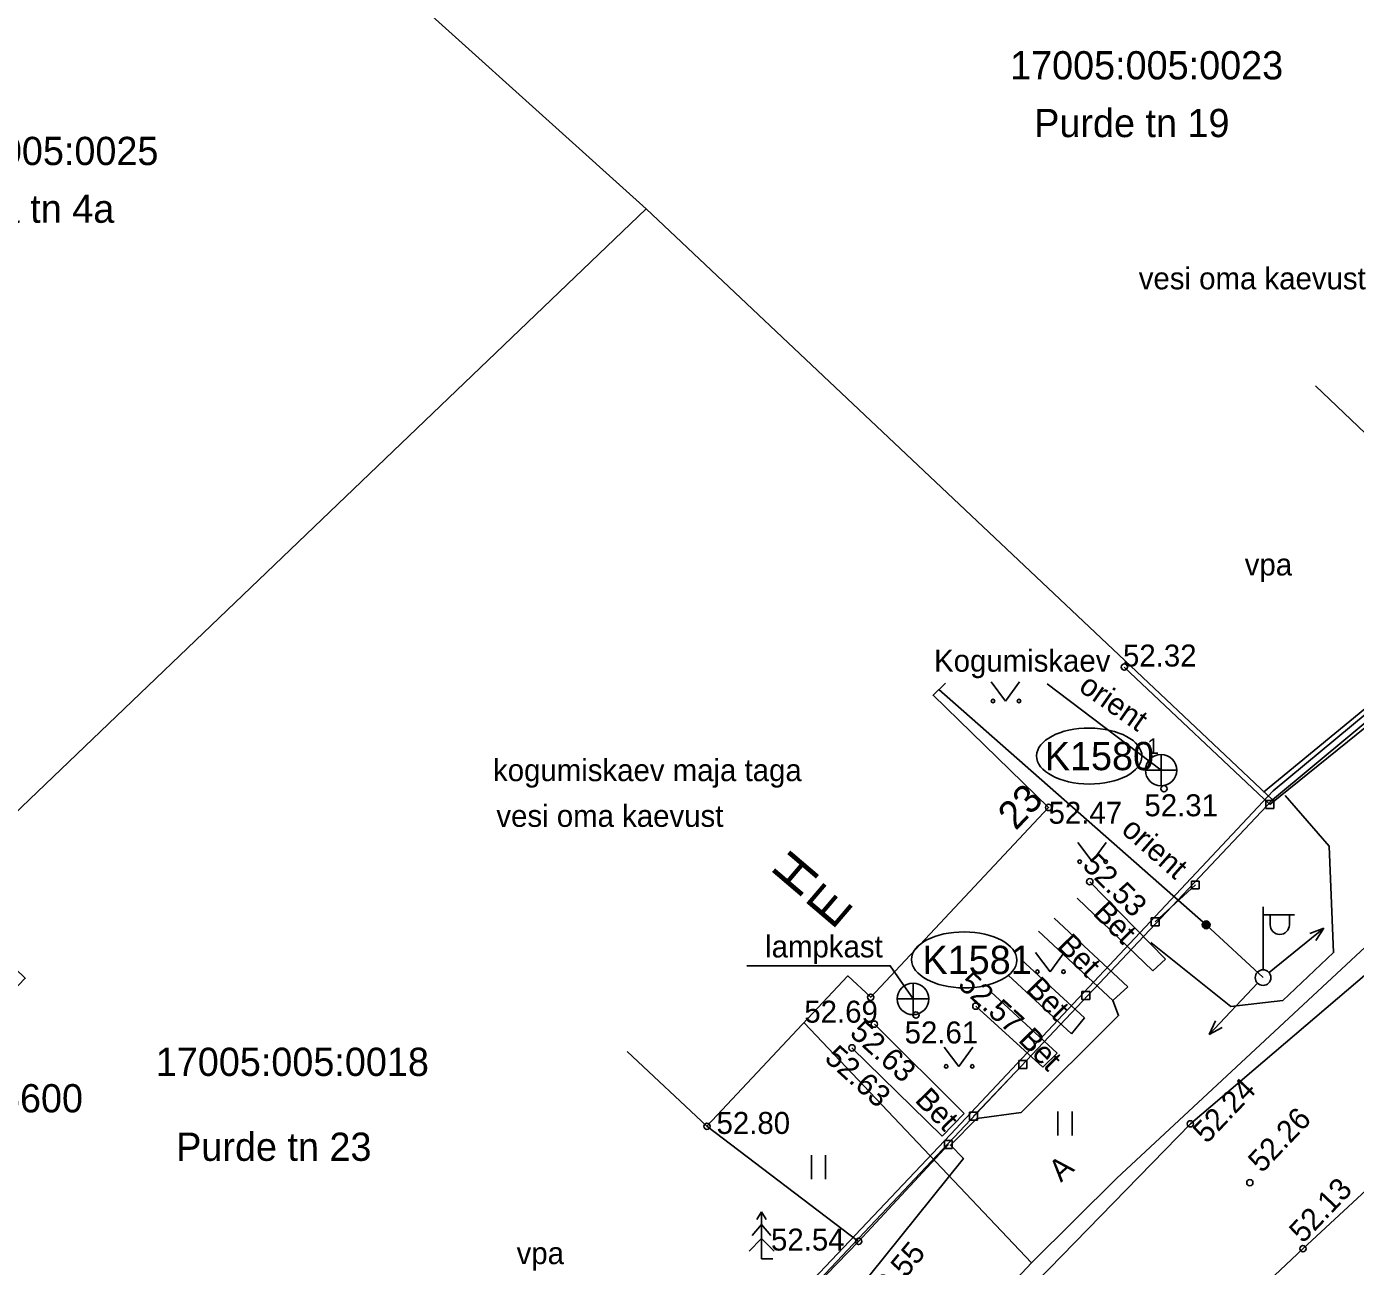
# Model space of a CAD drawing. Extents: x 640535 to 641271, y 6455287 to 6455891.
# Drawn here: x 640806.93 to 640849.26, y 6455594.61 to 6455634.11 of the extents above; entities that cross this region are included whole.
import ezdxf

# ---------------------------------------------------------------- set-up
doc = ezdxf.new("R2010")
doc.units = 0
for name, color, linetype in [('ABIJOONIS', 7, 'Continuous'), ('AED', 7, 'Continuous'), ('HALJASTUS', 7, 'Continuous'), ('HOONE', 7, 'Continuous'), ('KAEVU_NR', 7, 'Continuous'), ('KKAEV', 7, 'Continuous'), ('KORGUS', 7, 'Continuous'), ('KTRASS', 7, 'Continuous'), ('MOOTPIIR', 7, 'Continuous'), ('MPKAABEL', 7, 'Continuous'), ('MPOHULIIN', 7, 'Continuous'), ('PIIR', 7, 'Continuous'), ('POST', 7, 'Continuous'), ('PUU', 7, 'Continuous'), ('RAJATIS', 7, 'Continuous'), ('SITRASS', 7, 'Continuous'), ('TEE', 7, 'Continuous'), ('TORU_NR', 7, 'Continuous'), ('VKAEV', 7, 'Continuous'), ('VORK', 7, 'Continuous')]:
    doc.layers.add(name, color=color, linetype=linetype)

msp = doc.modelspace()

# ---------------------------------------------------------------- linework, layer by layer
at = {"layer": 'ABIJOONIS'}
msp.add_lwpolyline([(640829.873, 6455604.185), (640834.447, 6455604.185), (640835.17, 6455603.128)], dxfattribs=at)
at = {"layer": 'AED'}
for p, q in [((640841.901, 6455613.701), (640846.537, 6455609.323)), ((640846.537, 6455609.323), (640850.317, 6455612.38)), ((640846.412, 6455609.448), (640846.662, 6455609.448)), ((640846.412, 6455609.198), (640846.412, 6455609.448)), ((640846.662, 6455609.198), (640846.662, 6455609.448)), ((640846.412, 6455609.198), (640846.662, 6455609.198)), ((640842.882, 6455605.585), (640844.165, 6455606.759)), ((640844.04, 6455606.884), (640844.29, 6455606.884)), ((640844.04, 6455606.634), (640844.04, 6455606.884)), ((640844.29, 6455606.634), (640844.29, 6455606.884)), ((640844.04, 6455606.634), (640844.29, 6455606.634)), ((640842.757, 6455605.71), (640843.007, 6455605.71)), ((640842.757, 6455605.46), (640842.757, 6455605.71)), ((640842.757, 6455605.46), (640843.007, 6455605.46)), ((640843.007, 6455605.46), (640843.007, 6455605.71)), ((640840.55, 6455603.363), (640840.55, 6455603.113)), ((640840.55, 6455603.363), (640840.8, 6455603.363)), ((640840.8, 6455603.363), (640840.8, 6455603.113)), ((640840.55, 6455603.113), (640840.8, 6455603.113)), ((640837.096, 6455599.393), (640838.671, 6455601.041)), ((640838.546, 6455601.166), (640838.796, 6455601.166)), ((640838.546, 6455600.916), (640838.546, 6455601.166)), ((640838.546, 6455600.916), (640838.796, 6455600.916)), ((640838.796, 6455600.916), (640838.796, 6455601.166)), ((640836.971, 6455599.518), (640837.221, 6455599.518)), ((640836.971, 6455599.268), (640836.971, 6455599.518)), ((640836.971, 6455599.268), (640837.221, 6455599.268)), ((640837.221, 6455599.268), (640837.221, 6455599.518)), ((640833.436, 6455595.404), (640836.298, 6455598.494)), ((640836.173, 6455598.619), (640836.423, 6455598.619)), ((640836.173, 6455598.369), (640836.173, 6455598.619)), ((640836.173, 6455598.369), (640836.423, 6455598.369)), ((640836.423, 6455598.369), (640836.423, 6455598.619)), ((640829.401, 6455591.259), (640833.436, 6455595.404))]:
    msp.add_line(p, q, dxfattribs=at)
at = {"layer": 'HALJASTUS'}
for p, q in [((640853.358, 6455615.49), (640846.334, 6455609.717)), ((640837.655, 6455613.227), (640838.118, 6455612.62)), ((640838.118, 6455612.62), (640838.564, 6455613.227)), ((640840.418, 6455608.109), (640840.882, 6455607.503)), ((640840.882, 6455607.503), (640841.327, 6455608.109)), ((640839.072, 6455604.603), (640839.535, 6455603.996)), ((640839.535, 6455603.996), (640839.981, 6455604.603)), ((640836.166, 6455601.588), (640836.629, 6455600.981)), ((640836.629, 6455600.981), (640837.075, 6455601.588)), ((640839.789, 6455599.54), (640839.789, 6455598.779)), ((640840.244, 6455599.54), (640840.244, 6455598.779)), ((640828.606, 6455599.07), (640833.436, 6455595.404)), ((640831.932, 6455598.15), (640831.932, 6455597.388)), ((640832.387, 6455598.15), (640832.387, 6455597.388))]:
    msp.add_line(p, q, dxfattribs=at)
for centre in [(640837.717, 6455612.62), (640838.546, 6455612.62), (640840.481, 6455607.503), (640841.309, 6455607.503), (640839.134, 6455603.996), (640839.963, 6455603.996), (640836.228, 6455600.981), (640837.057, 6455600.981)]:
    msp.add_circle(centre, 0.055, dxfattribs=at)
at = {"layer": 'HOONE'}
for points in [[(640847.99, 6455622.66), (640851.394, 6455619.418), (640858.285, 6455626.654), (640854.874, 6455629.903)], [(640826.062, 6455601.454), (640828.606, 6455599.07), (640833.096, 6455603.861), (640833.822, 6455603.181), (640839.49, 6455609.229), (640835.811, 6455612.802), (640836.201, 6455613.193)]]:
    msp.add_lwpolyline(points, dxfattribs=at)
at = {"layer": 'KAEVU_NR'}
for centre in [(640840.785, 6455610.867), (640836.799, 6455604.373)]:
    msp.add_ellipse(centre, major_axis=(1.678, -0.009), ratio=0.531431, dxfattribs=at)
at = {"layer": 'KKAEV'}
for p, q in [((640843.073, 6455609.917), (640843.073, 6455610.917)), ((640842.573, 6455610.417), (640843.573, 6455610.417)), ((640835.17, 6455602.628), (640835.17, 6455603.628)), ((640834.67, 6455603.128), (640835.67, 6455603.128))]:
    msp.add_line(p, q, dxfattribs=at)
for centre in [(640843.073, 6455610.417), (640835.17, 6455603.128)]:
    msp.add_circle(centre, 0.5, dxfattribs=at)
at = {"layer": 'KORGUS'}
for centre in [(640841.901, 6455613.701), (640843.163, 6455609.826), (640839.49, 6455609.229), (640840.802, 6455606.863), (640833.822, 6455603.181), (640837.172, 6455602.899), (640835.265, 6455602.615), (640833.941, 6455602.325), (640833.225, 6455601.57), (640828.606, 6455599.07), (640844.008, 6455599.149), (640845.901, 6455597.276), (640833.436, 6455595.404), (640847.592, 6455595.171)]:
    msp.add_circle(centre, 0.1, dxfattribs=at)
at = {"layer": 'KTRASS'}
msp.add_line((640843.073, 6455610.417), (640839.448, 6455613.173), dxfattribs=at)
at = {"layer": 'MOOTPIIR'}
msp.add_lwpolyline([(640733.485, 6455491.263), (640773.783, 6455532.98), (640805.465, 6455566.185), (640836.362, 6455598.808), (640846.645, 6455609.76), (640883.197, 6455640.102), (640959.064, 6455695.966)], dxfattribs=at)
at = {"layer": 'MPKAABEL'}
for p, q in [((640844.508, 6455605.491), (640835.992, 6455612.983)), ((640846.321, 6455603.811), (640844.508, 6455605.491))]:
    msp.add_line(p, q, dxfattribs=at)
at = {"layer": 'MPOHULIIN'}
for p, q in [((640846.515, 6455603.968), (640848.262, 6455605.386)), ((640848.262, 6455605.386), (640847.817, 6455605.218)), ((640848.262, 6455605.386), (640848.005, 6455604.986)), ((640846.321, 6455603.811), (640846.321, 6455603.811)), ((640846.321, 6455603.811), (640846.321, 6455603.811)), ((640846.149, 6455603.629), (640844.601, 6455601.996)), ((640844.601, 6455601.996), (640844.804, 6455602.426)), ((640844.601, 6455601.996), (640845.02, 6455602.22))]:
    msp.add_line(p, q, dxfattribs=at)
at = {"layer": 'PIIR'}
for points in [[(640826.71, 6455647.07), (640808.56, 6455664.03), (640777.67, 6455631.24), (640803.99, 6455606.58), (640826.67, 6455628.3), (640816.97, 6455637.04)], [(640883.33, 6455640.03), (640858.24, 6455658.4), (640837.65, 6455636.58), (640826.71, 6455647.07), (640816.97, 6455637.04), (640826.67, 6455628.3), (640846.62, 6455609.47)], [(640812.97, 6455573.81), (640846.62, 6455609.47), (640826.67, 6455628.3), (640803.99, 6455606.58), (640806.89, 6455603.79), (640794.73, 6455591.02)]]:
    msp.add_lwpolyline(points, close=True, dxfattribs=at)
at = {"layer": 'POST'}
for p, q in [((640846.321, 6455604.061), (640846.321, 6455606.061)), ((640846.321, 6455605.811), (640847.321, 6455605.811)), ((640846.547, 6455605.49), (640846.547, 6455605.811)), ((640847.16, 6455605.49), (640847.16, 6455605.811)), ((640846.321, 6455603.811), (640846.321, 6455603.811))]:
    msp.add_line(p, q, dxfattribs=at)
for centre, radius in [((640844.508, 6455605.491), 0.125), ((640844.508, 6455605.491), 0.105), ((640844.508, 6455605.491), 0.0851), ((640844.508, 6455605.491), 0.0651), ((640844.508, 6455605.491), 0.0451), ((640844.508, 6455605.491), 0.0251), ((640844.508, 6455605.491), 0.00511), ((640846.322, 6455603.808), 0.25)]:
    msp.add_circle(centre, radius, dxfattribs=at)
msp.add_arc((640846.854, 6455605.49), 0.306, 180, 0, dxfattribs=at)
at = {"layer": 'PUU'}
for p, q in [((640830.346, 6455596.347), (640830.196, 6455596.097)), ((640830.496, 6455596.097), (640830.346, 6455596.347)), ((640830.346, 6455596.347), (640830.346, 6455594.847)), ((640830.346, 6455595.947), (640830.046, 6455595.597)), ((640830.646, 6455595.597), (640830.346, 6455595.947)), ((640830.346, 6455595.497), (640829.946, 6455595.097)), ((640830.746, 6455595.097), (640830.346, 6455595.497)), ((640830.706, 6455594.847), (640830.346, 6455594.847))]:
    msp.add_line(p, q, dxfattribs=at)
at = {"layer": 'RAJATIS'}
msp.add_line((640844.508, 6455605.491), (640846.321, 6455603.811), dxfattribs=at)
at = {"layer": 'SITRASS'}
msp.add_line((640831.7, 6455602.372), (640838.944, 6455594.726), dxfattribs=at)
msp.add_lwpolyline([(640855.169, 6455623.383), (640859.365, 6455619.275), (640862.149, 6455615.9), (640857.95, 6455612.575), (640841.659, 6455597.418), (640838.944, 6455594.726), (640826.32, 6455581.236), (640811.395, 6455565.717), (640791.632, 6455544.389), (640791.421, 6455544.126), (640780.304, 6455533.049), (640777.927, 6455530.748)], dxfattribs=at)
at = {"layer": 'TEE'}
for p, q in [((640840.802, 6455606.863), (640843.215, 6455604.394)), ((640842.809, 6455604.028), (640840.404, 6455606.338)), ((640842.011, 6455603.516), (640839.667, 6455605.701)), ((640839.167, 6455605.289), (640841.54, 6455603.078)), ((640838.624, 6455604.371), (640840.637, 6455602.526)), ((640843.215, 6455604.394), (640842.809, 6455604.028)), ((640838.203, 6455603.883), (640840.222, 6455602.015)), ((640837.648, 6455603.354), (640839.765, 6455601.396)), ((640841.54, 6455603.078), (640842.011, 6455603.516)), ((640839.308, 6455600.951), (640837.172, 6455602.899)), ((640840.637, 6455602.526), (640840.222, 6455602.015)), ((640836.802, 6455599.477), (640833.941, 6455602.325)), ((640833.225, 6455601.57), (640836.095, 6455598.752)), ((640839.765, 6455601.396), (640839.308, 6455600.951)), ((640836.095, 6455598.752), (640836.802, 6455599.477))]:
    msp.add_line(p, q, dxfattribs=at)
for points in [[(640863.671, 6455615.794), (640853.665, 6455607.38), (640844.008, 6455599.149)], [(640847.03, 6455609.612), (640848.427, 6455607.996), (640848.568, 6455604.603), (640846.951, 6455603.074), (640845.3, 6455602.892), (640842.742, 6455604.932)], [(640856.999, 6455603.883), (640847.592, 6455595.171), (640838.504, 6455586.614), (640829.845, 6455577.736), (640820.911, 6455568.896)], [(640841.54, 6455603.078), (640841.718, 6455602.599), (640838.615, 6455599.507), (640837.203, 6455599.317), (640836.36, 6455598.472), (640836.775, 6455598.044), (640833.789, 6455594.316), (640831.495, 6455591.5), (640831.693, 6455589.092), (640830.912, 6455585.666)], [(640844.008, 6455599.149), (640834.993, 6455589.902), (640826.522, 6455581.11)]]:
    msp.add_lwpolyline(points, dxfattribs=at)

# ---------------------------------------------------------------- texts
at = {"layer": 'HALJASTUS'}
for p in [(640845.739, 6455616.62), (640822.543, 6455594.68)]:
    msp.add_text('vpa', height=0.7, dxfattribs=at).set_placement(p)
at = {"layer": 'HOONE'}
for s, height, rotation, p in [('23', 0.9, 46.497, (640838.443, 6455608.47)), ('H', 1.2, 49.5628, (640831.508, 6455606.296)), ('E', 1.2, 49.5628, (640832.599, 6455605.307))]:
    msp.add_text(s, height=height, rotation=rotation, dxfattribs=at).set_placement(p)
at = {"layer": 'KAEVU_NR'}
for s, p in [('K1580', (640839.368, 6455610.417)), ('K1581', (640835.472, 6455603.923))]:
    msp.add_text(s, height=0.9, dxfattribs=at).set_placement(p)
at = {"layer": 'KKAEV'}
for s, p in [('Kogumiskaev', (640835.841, 6455613.554)), ('kogumiskaev maja taga', (640821.792, 6455610.068)), ('lampkast', (640830.46, 6455604.451))]:
    msp.add_text(s, height=0.7, dxfattribs=at).set_placement(p)
at = {"layer": 'KORGUS'}
for s, p in [(' 52.32', (640841.6, 6455613.719)), (' 52.47', (640839.228, 6455608.71)), (' 52.31', (640842.282, 6455608.949)), (' 52.69', (640831.448, 6455602.373)), (' 52.61', (640834.644, 6455601.711)), (' 52.80', (640828.651, 6455598.828)), (' 52.54', (640830.387, 6455595.112))]:
    msp.add_text(s, height=0.7, dxfattribs=at).set_placement(p)
for s, rotation, p in [(' 52.53', 314.9829, (640840.349, 6455607.531)), (' 52.57', 317.7926, (640836.371, 6455603.714)), (' 52.63', 317.9337, (640832.927, 6455602.166)), (' 52.63', 317.9337, (640832.123, 6455601.37)), (' 52.24', 46.4843, (640844.349, 6455598.304)), (' 52.26', 46.4843, (640846.106, 6455597.369)), (' 52.13', 46.4843, (640847.414, 6455595.129)), (' 52.55', 50.2409, (640833.938, 6455593.019))]:
    msp.add_text(s, height=0.7, rotation=rotation, dxfattribs=at).set_placement(p)
at = {"layer": 'KTRASS'}
msp.add_text('orient', height=0.7, rotation=324.9965, dxfattribs=at).set_placement((640840.41, 6455612.972))
at = {"layer": 'MPKAABEL'}
msp.add_text('orient', height=0.7, rotation=318.6205, dxfattribs=at).set_placement((640841.77, 6455608.455))
at = {"layer": 'PIIR'}
for s, p in [('17005:005:0023', (640838.262, 6455632.425)), ('Purde tn 19', (640839.031, 6455630.586)), ('17005:005:0025', (640802.431, 6455629.696)), ('Kruusa tn 4a', (640802.901, 6455627.857)), ('17005:005:0018', (640811.047, 6455600.675)), ('Purde tn 23', (640811.696, 6455597.97))]:
    msp.add_text(s, height=0.9, dxfattribs=at).set_placement(p)
at = {"layer": 'TEE'}
for s, rotation, p in [('Bet', 314.2823, (640840.873, 6455605.836)), ('Bet', 314.2823, (640839.73, 6455604.787)), ('Bet', 314.2823, (640838.734, 6455603.411)), ('Bet', 314.2823, (640838.491, 6455601.797)), ('Bet', 314.2823, (640835.2, 6455599.881)), ('A', 41.713, (640839.882, 6455597.267))]:
    msp.add_text(s, height=0.7, rotation=rotation, dxfattribs=at).set_placement(p)
at = {"layer": 'TORU_NR'}
msp.add_text('1', height=0.5, dxfattribs=at).set_placement((640842.633, 6455610.93))
at = {"layer": 'VKAEV'}
for p in [(640842.362, 6455625.737), (640821.898, 6455608.611)]:
    msp.add_text('vesi oma kaevust', height=0.7, dxfattribs=at).set_placement(p)
at = {"layer": 'VORK'}
msp.add_text('X=6455600', height=0.9, dxfattribs=at).set_placement((640802.537, 6455599.515))

doc.saveas('drawing.dxf')
